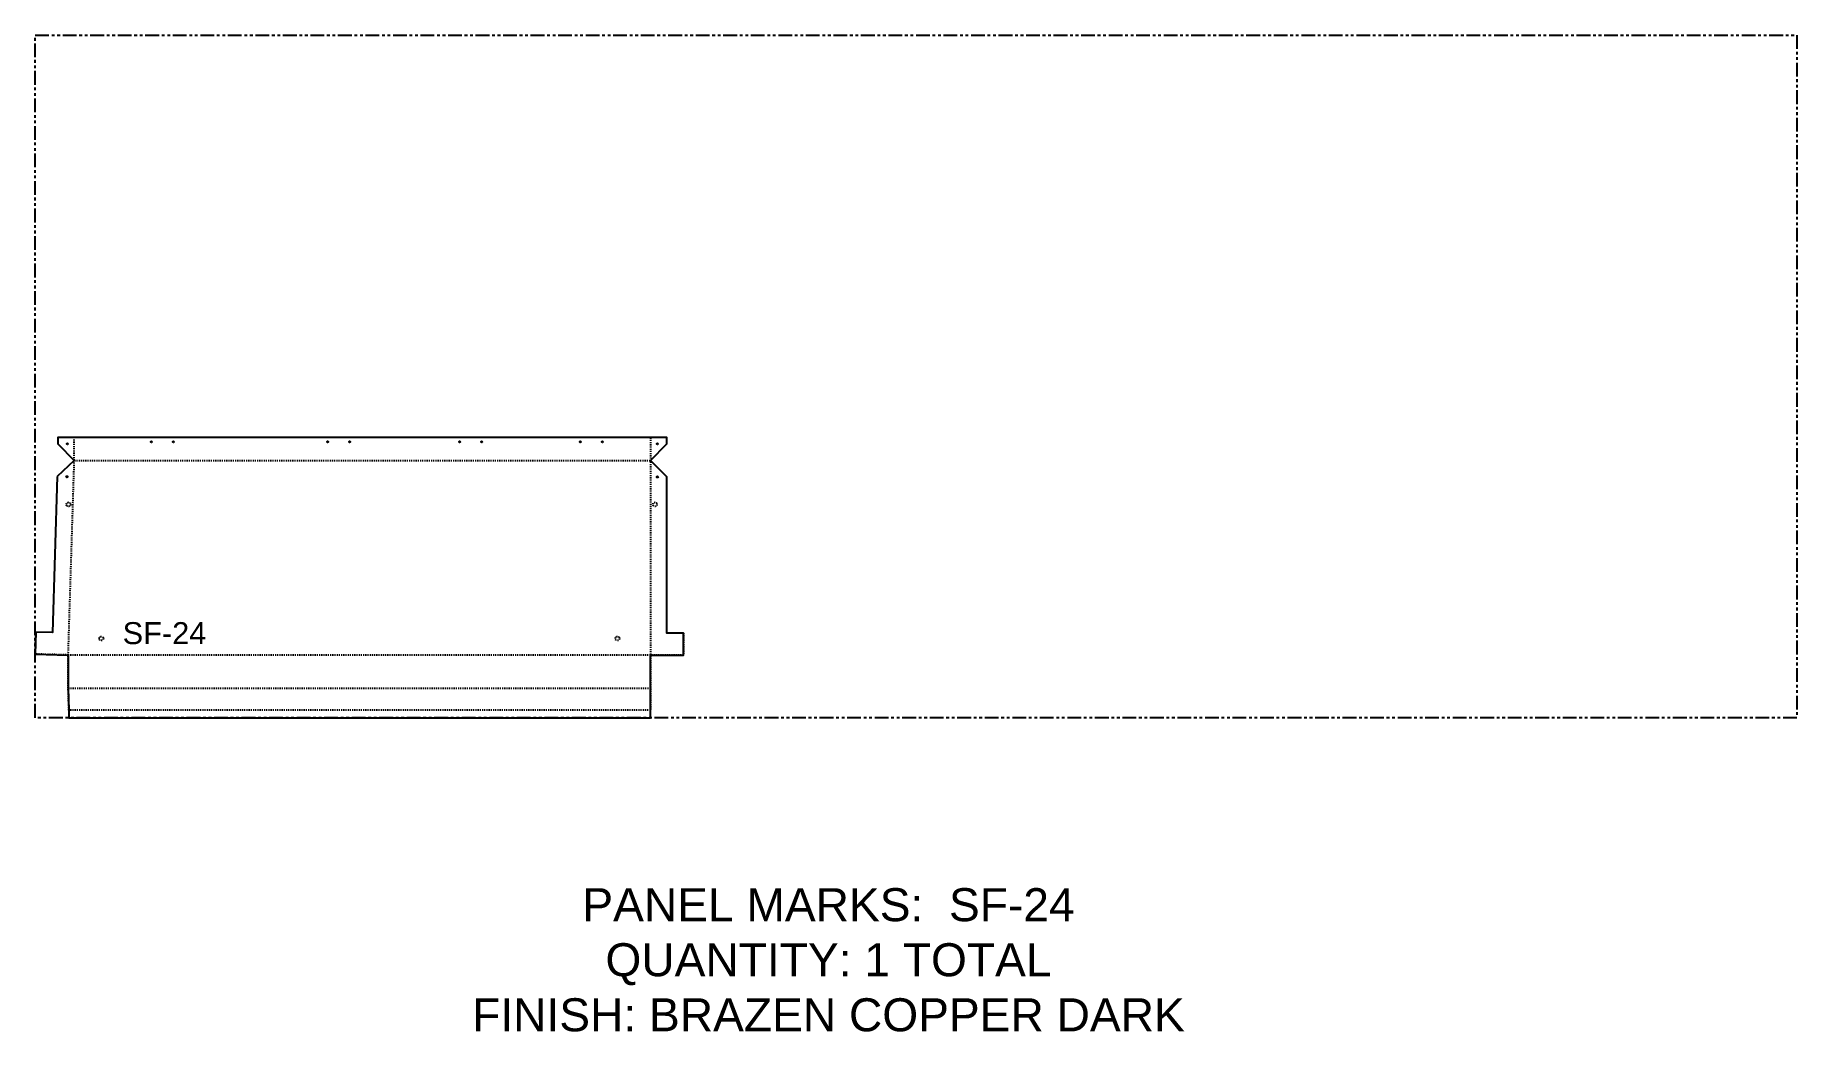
# Model space of a CAD drawing. Header units: inches. Extents: x 0 to 160, y -29 to 62.
import ezdxf

# ---------------------------------------------------------------- set-up
doc = ezdxf.new("R2010")
doc.units = ezdxf.units.IN
doc.header["$MEASUREMENT"] = 0
doc.linetypes.add('HIDDEN', pattern=[0.375, 0.25, -0.125])
doc.linetypes.add('PHANTOM', pattern=[2.5, 1.25, -0.25, 0.25, -0.25, 0.25, -0.25])
for name, color, linetype in [('CUT', 7, 'Continuous'), ('DIMS', 1, 'Continuous'), ('HOLES', 6, 'Continuous'), ('ROUT', 1, 'HIDDEN'), ('SHEET', 5, 'PHANTOM'), ('TEXT', 2, 'PHANTOM'), ('WEEPS', 3, 'HIDDEN')]:
    doc.layers.add(name, color=color, linetype=linetype)
doc.styles.get("Standard").update_dxf_attribs({"font": 'arial.ttf'})

msp = doc.modelspace()

# ---------------------------------------------------------------- linework, layer by layer
at = {"layer": 'CUT', "ltscale": 0.25}
msp.add_lwpolyline([(2, 21.92), (1.56, 7.73), (0.06, 7.78), (0, 5.78), (3, 5.69), (3, 2.69), (3.06, 0.69), (3.06, 0), (55.88, 0), (55.88, 5.69), (58.88, 5.69), (58.88, 7.69), (57.38, 7.69), (57.38, 21.88), (55.88, 23.38), (57.38, 24.88), (57.38, 25.44), (2.05, 25.44), (2.05, 24.88), (3.55, 23.38)], close=True, dxfattribs=at)
at = {"layer": 'HOLES', "ltscale": 0.25}
for centre in [(2.92, 24.88), (10.55, 25.06), (12.55, 25.06), (26.55, 25.06), (28.55, 25.06), (38.55, 25.06), (40.55, 25.06), (49.51, 25.06), (51.51, 25.06), (56.51, 24.88), (2.88, 21.89), (56.51, 21.87)]:
    msp.add_circle(centre, 0.0625, dxfattribs=at)
at = {"layer": 'ROUT', "ltscale": 0.25}
for p, q in [((3.55, 23.38), (55.88, 23.38)), ((3, 2.69), (55.88, 2.69))]:
    msp.add_line(p, q, dxfattribs=at)
for points in [[(55.88, 25.44), (55.88, 0.69), (3.06, 0.69), (3, 2.69), (3, 5.69), (3.55, 23.38), (3.55, 25.44)], [(58.88, 7.69), (58.88, 5.69), (3, 5.69), (0, 5.78), (0.06, 7.78)]]:
    msp.add_lwpolyline(points, dxfattribs=at)
at = {"layer": 'SHEET'}
msp.add_lwpolyline([(0, 62), (160, 62), (160, 0), (0, 0)], close=True, dxfattribs=at)
at = {"layer": 'WEEPS', "ltscale": 0.25}
for centre in [(3.02, 19.38), (56.29, 19.38), (6, 7.19), (52.88, 7.19)]:
    msp.add_circle(centre, 0.188, dxfattribs=at)

# ---------------------------------------------------------------- texts
at = {"layer": 'DIMS', "ltscale": 0.25, "insert": (11.74, 8.68), "char_height": 2, "attachment_point": 2}
msp.add_mtext_dynamic_manual_height_columns('SF-24', width=3.0859, gutter_width=10, heights=[0], dxfattribs=at)
at = {"layer": 'TEXT', "insert": (72.05, -22.01), "char_height": 3, "attachment_point": 5}
msp.add_mtext_dynamic_manual_height_columns('PANEL MARKS:  SF-24\\PQUANTITY: 1 TOTAL\\PFINISH: BRAZEN COPPER DARK', width=199.7409, gutter_width=1, heights=[0], dxfattribs=at)

doc.saveas('drawing.dxf')
